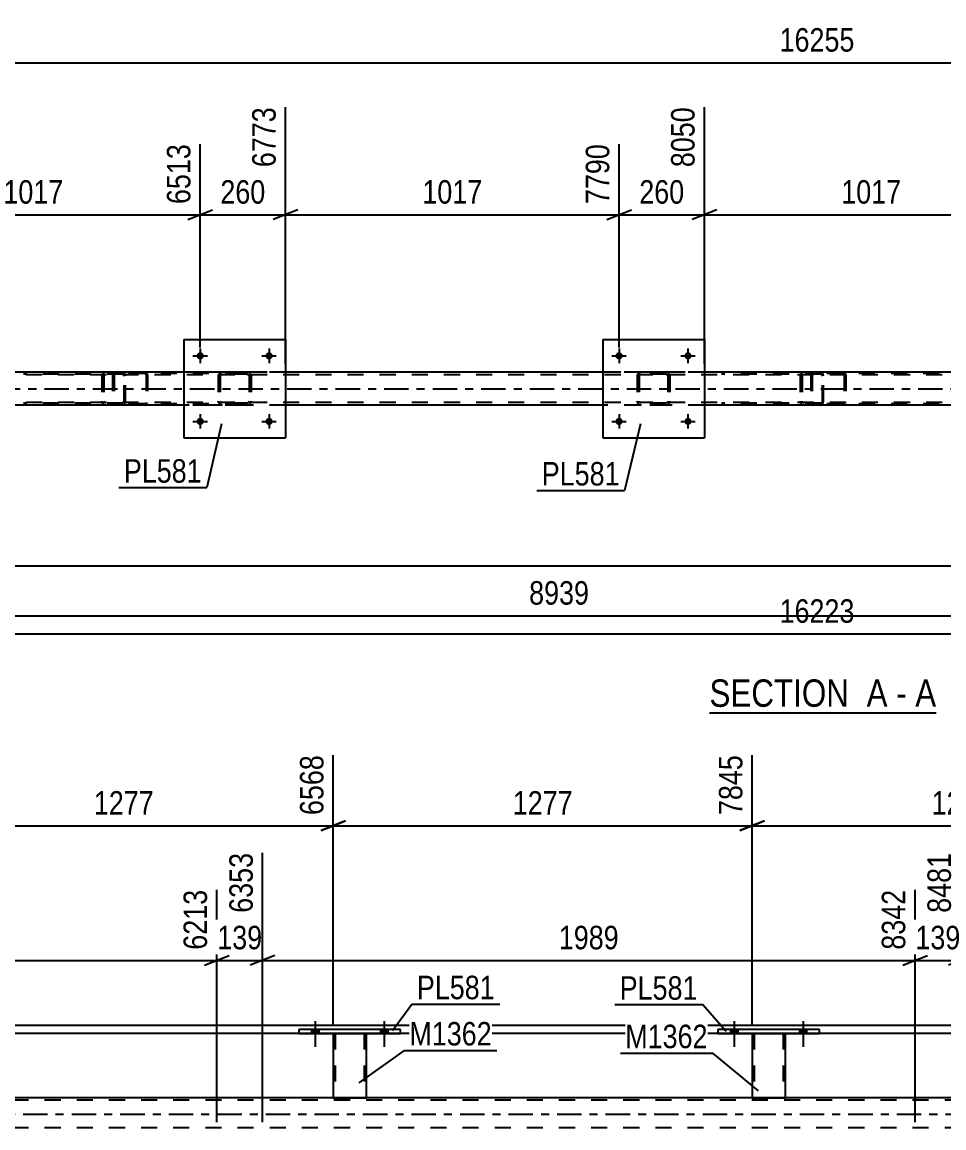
# Model space of a CAD drawing. Header units: millimetres. Extents: x 0 to 1797, y -6 to 560.
# Drawn here: x 1299.7 to 1412.1, y 425.1 to 560 of the extents above; entities that cross this region are included whole.
import ezdxf

# ---------------------------------------------------------------- set-up
doc = ezdxf.new("R2010")
doc.units = ezdxf.units.MM
doc.linetypes.add('DXK_LINE_DOT2', pattern=[3.9198, 1.9599, -1.9599])
doc.linetypes.add('DXK_LINE_DOT3', pattern=[5.9187, 2.979, -0.9799, 0.9799, -0.9799])
doc.styles.add('Arial Narrow', font='ARIALN.TTF', dxfattribs={"height": 0.2})

# ---------------------------------------------------------------- blocks, each defined once
blk = doc.blocks.new('Unknown-814276781-11 - 2618')
at = {"color": 6, "linetype": 'Continuous'}
blk.add_line((1383.54, 475.74), (1411.19, 475.74), dxfattribs=at)
at = {"color": 0, "linetype": 'Continuous'}
for points in [[(1401.65, 476.49), (1401.65, 479.99), (1383.54, 479.99), (1383.54, 476.49)], [(1405.25, 476.49), (1405.25, 479.99), (1402.7, 479.99), (1402.7, 476.49)], [(1407.58, 476.49), (1407.58, 479.99), (1406.3, 479.99), (1406.3, 476.49)], [(1411.19, 476.49), (1411.19, 479.99), (1408.63, 479.99), (1408.63, 476.49)]]:
    blk.add_wipeout(points, dxfattribs=at)
at = {"color": 7, "linetype": 'Continuous', "style": 'Arial Narrow'}
for s, p in [('SECTION ', (1383.54, 476.49)), ('A', (1402.7, 476.49)), ('A', (1408.63, 476.49)), ('-', (1406.3, 476.49))]:
    blk.add_text(s, height=3.34, dxfattribs=at).set_placement(p)
blk = doc.blocks.new('Bolt-814276781-2637 - 2618')
at = {"linetype": 'Continuous'}
for points in [[(1321.88, 519.29, -1), (1321, 519.29, -1)], [(1330.28, 519.29, -1), (1329.4, 519.29, -1)]]:
    blk.add_hatch(color=1, dxfattribs=at).paths.add_polyline_path(points)
at = {"color": 1, "linetype": 'Continuous'}
for p, q in [((1320.56, 519.29), (1322.32, 519.29)), ((1321.44, 520.17), (1321.44, 518.41)), ((1328.96, 519.29), (1330.72, 519.29)), ((1329.84, 520.17), (1329.84, 518.41))]:
    blk.add_line(p, q, dxfattribs=at)
blk = doc.blocks.new('Bolt-814276781-2620 - 2618')
at = {"linetype": 'Continuous'}
for points in [[(1321.88, 511.29, -1), (1321, 511.29, -1)], [(1330.28, 511.29, -1), (1329.4, 511.29, -1)]]:
    blk.add_hatch(color=1, dxfattribs=at).paths.add_polyline_path(points)
at = {"color": 1, "linetype": 'Continuous'}
for p, q in [((1320.56, 511.29), (1322.32, 511.29)), ((1321.44, 512.17), (1321.44, 510.41)), ((1328.96, 511.29), (1330.72, 511.29)), ((1329.84, 512.17), (1329.84, 510.41))]:
    blk.add_line(p, q, dxfattribs=at)
blk = doc.blocks.new('Part-814276781-2723 - 2618')
at = {"color": 7, "linetype": 'DXK_LINE_DOT2'}
for p, q in [((1395.92, 517.09), (1395.9, 516.96)), ((1395.9, 516.96), (1395.9, 513.6)), ((1396.07, 516.96), (1396.08, 517.03)), ((1396.07, 516.96), (1396.07, 513.6)), ((1396.08, 517.03), (1396.12, 517.08)), ((1396.24, 517.28), (1396.11, 517.26)), ((1396.12, 517.08), (1396.17, 517.11)), ((1396.17, 517.11), (1396.24, 517.12)), ((1411.56, 517.28), (1396.24, 517.28)), ((1411.56, 517.12), (1396.24, 517.12)), ((1399.94, 517.26), (1399.81, 517.28)), ((1399.81, 517.12), (1399.88, 517.11)), ((1399.88, 517.11), (1399.9, 517.1)), ((1399.9, 517.1), (1399.93, 517.08)), ((1399.93, 517.08), (1399.97, 517.03)), ((1399.97, 517.03), (1399.98, 516.96)), ((1399.98, 516.96), (1399.98, 513.6)), ((1400.15, 516.96), (1400.13, 517.09)), ((1400.15, 516.96), (1400.15, 513.6)), ((1395.9, 513.6), (1395.92, 513.48)), ((1396.08, 513.54), (1396.07, 513.6)), ((1396.12, 513.49), (1396.08, 513.54)), ((1396.11, 513.31), (1396.24, 513.28)), ((1396.17, 513.46), (1396.12, 513.49)), ((1396.24, 513.44), (1396.17, 513.46)), ((1411.56, 513.44), (1396.24, 513.44)), ((1411.56, 513.28), (1396.24, 513.28)), ((1399.81, 513.44), (1399.88, 513.46)), ((1399.81, 513.28), (1399.94, 513.31)), ((1399.88, 513.46), (1399.9, 513.47)), ((1399.9, 513.47), (1399.93, 513.49)), ((1399.97, 513.54), (1399.93, 513.49)), ((1399.98, 513.6), (1399.97, 513.54)), ((1400.13, 513.48), (1400.15, 513.6))]:
    blk.add_line(p, q, dxfattribs=at)
for centre, start, end in [((1396.22, 516.95), 110.7583, 155.68), ((1399.82, 516.95), 24.32, 69.2417), ((1396.22, 513.62), 204.32, 249.2417)]:
    blk.add_arc(centre, 0.331, start, end, dxfattribs=at)
blk = doc.blocks.new('Part-814276781-2744 - 2618')
at = {"color": 7, "linetype": 'DXK_LINE_DOT2'}
for p, q in [((1310.79, 517.09), (1310.76, 516.96)), ((1310.76, 516.96), (1310.76, 513.6)), ((1310.93, 516.96), (1310.94, 517.03)), ((1310.93, 516.96), (1310.93, 513.6)), ((1310.94, 517.03), (1310.98, 517.08)), ((1311.1, 517.28), (1310.97, 517.26)), ((1310.98, 517.08), (1311.04, 517.11)), ((1311.04, 517.11), (1311.1, 517.12)), ((1326.43, 517.28), (1311.1, 517.28)), ((1326.43, 517.12), (1311.1, 517.12)), ((1314.81, 517.26), (1314.68, 517.28)), ((1314.68, 517.12), (1314.74, 517.11)), ((1314.74, 517.11), (1314.77, 517.1)), ((1314.77, 517.1), (1314.8, 517.08)), ((1314.8, 517.08), (1314.83, 517.03)), ((1314.83, 517.03), (1314.85, 516.96)), ((1314.85, 516.96), (1314.85, 513.6)), ((1315.02, 516.96), (1314.99, 517.09)), ((1315.02, 516.96), (1315.02, 513.6)), ((1310.76, 513.6), (1310.79, 513.48)), ((1310.94, 513.54), (1310.93, 513.6)), ((1310.98, 513.49), (1310.94, 513.54)), ((1310.97, 513.31), (1311.1, 513.28)), ((1311.04, 513.46), (1310.98, 513.49)), ((1311.1, 513.44), (1311.04, 513.46)), ((1326.43, 513.44), (1311.1, 513.44)), ((1326.43, 513.28), (1311.1, 513.28)), ((1314.68, 513.44), (1314.74, 513.46)), ((1314.68, 513.28), (1314.81, 513.31)), ((1314.74, 513.46), (1314.77, 513.47)), ((1314.77, 513.47), (1314.8, 513.49)), ((1314.83, 513.54), (1314.8, 513.49)), ((1314.85, 513.6), (1314.83, 513.54)), ((1314.99, 513.48), (1315.02, 513.6))]:
    blk.add_line(p, q, dxfattribs=at)
for centre, start, end in [((1311.09, 516.95), 110.7583, 155.68), ((1314.69, 516.95), 24.32, 69.2417), ((1311.09, 513.62), 204.32, 249.2417)]:
    blk.add_arc(centre, 0.331, start, end, dxfattribs=at)
blk = doc.blocks.new('Part-814276781-2745 - 2618')
at = {"color": 7, "linetype": 'DXK_LINE_DOT2'}
for p, q in [((1312.04, 517.28), (1299.88, 517.28)), ((1312.04, 517.04), (1299.88, 517.04)), ((1309.46, 516.89), (1309.44, 516.8)), ((1309.44, 516.8), (1309.44, 513.76)), ((1309.48, 516.99), (1309.46, 516.89)), ((1309.69, 516.8), (1309.71, 516.9)), ((1309.69, 516.8), (1309.69, 513.76)), ((1309.71, 516.9), (1309.77, 516.97)), ((1309.95, 517.28), (1309.75, 517.25)), ((1309.77, 516.97), (1309.85, 517.03)), ((1309.85, 517.03), (1309.95, 517.04)), ((1310.76, 517.04), (1310.76, 517.28)), ((1312.14, 517.25), (1312.04, 517.28)), ((1312.04, 517.04), (1312.09, 517.03)), ((1312.09, 517.03), (1312.13, 516.97)), ((1312.13, 516.97), (1312.16, 516.9)), ((1312.23, 517.14), (1312.14, 517.25)), ((1312.16, 516.9), (1312.17, 516.8)), ((1312.17, 513.76), (1312.17, 516.8)), ((1312.29, 516.99), (1312.23, 517.14)), ((1312.31, 516.8), (1312.29, 516.99)), ((1312.31, 513.76), (1312.31, 516.8)), ((1312.04, 513.52), (1299.88, 513.52)), ((1312.04, 513.28), (1299.88, 513.28)), ((1309.44, 513.76), (1309.46, 513.7)), ((1309.46, 513.7), (1309.48, 513.58)), ((1309.71, 513.7), (1309.69, 513.76)), ((1309.71, 513.67), (1309.71, 513.7)), ((1309.77, 513.59), (1309.71, 513.67)), ((1309.75, 513.32), (1309.95, 513.28)), ((1309.85, 513.54), (1309.77, 513.59)), ((1309.95, 513.52), (1309.85, 513.54)), ((1310.76, 513.28), (1310.76, 513.52)), ((1312.09, 513.54), (1312.04, 513.52)), ((1312.04, 513.28), (1312.14, 513.32)), ((1312.13, 513.59), (1312.09, 513.54)), ((1312.16, 513.67), (1312.13, 513.59)), ((1312.14, 513.32), (1312.23, 513.43)), ((1312.17, 513.76), (1312.16, 513.67)), ((1312.23, 513.43), (1312.29, 513.58)), ((1312.29, 513.58), (1312.31, 513.76))]:
    blk.add_line(p, q, dxfattribs=at)
for centre, start, end in [((1309.93, 516.79), 111.1941, 156.1506), ((1309.93, 513.78), 203.8494, 248.8059)]:
    blk.add_arc(centre, 0.492, start, end, dxfattribs=at)
blk = doc.blocks.new('Part-814276781-2758 - 2618')
at = {"color": 7, "linetype": 'DXK_LINE_DOT2'}
for p, q in [((1709.82, 516.96), (1107.12, 516.96)), ((1709.82, 517.28), (1135.41, 517.28)), ((1331.84, 517.28), (1319.44, 517.28)), ((1382.92, 517.28), (1370.52, 517.28)), ((1709.82, 513.6), (1107.12, 513.6)), ((1331.84, 513.28), (1319.44, 513.28)), ((1382.92, 513.28), (1370.52, 513.28))]:
    blk.add_line(p, q, dxfattribs=at)
at = {"color": 2, "linetype": 'Continuous'}
for p, q in [((1319.44, 517.28), (1280.76, 517.28)), ((1370.52, 517.28), (1331.84, 517.28)), ((1421.6, 517.28), (1382.92, 517.28)), ((1319.44, 513.28), (1280.76, 513.28)), ((1370.52, 513.28), (1331.84, 513.28)), ((1421.6, 513.28), (1382.92, 513.28))]:
    blk.add_line(p, q, dxfattribs=at)
at = {"color": 7, "linetype": 'DXK_LINE_DOT3'}
blk.add_line((1107.12, 515.28), (1709.82, 515.28), dxfattribs=at)
blk = doc.blocks.new('Bolt-814276781-2908 - 2618')
at = {"linetype": 'Continuous'}
for points in [[(1372.96, 519.29, -1), (1372.08, 519.29, -1)], [(1381.36, 519.29, -1), (1380.48, 519.29, -1)]]:
    blk.add_hatch(color=1, dxfattribs=at).paths.add_polyline_path(points)
at = {"color": 1, "linetype": 'Continuous'}
for p, q in [((1371.64, 519.29), (1373.4, 519.29)), ((1372.52, 520.17), (1372.52, 518.41)), ((1380.04, 519.29), (1381.8, 519.29)), ((1380.92, 520.17), (1380.92, 518.41))]:
    blk.add_line(p, q, dxfattribs=at)
blk = doc.blocks.new('Part-814276781-2785 - 2618')
at = {"color": 7, "linetype": 'DXK_LINE_DOT2'}
for p, q in [((1323.64, 516.8), (1323.68, 516.99)), ((1323.68, 516.99), (1323.64, 516.8)), ((1323.64, 516.8), (1323.64, 513.76)), ((1323.88, 516.8), (1323.9, 516.9)), ((1323.88, 516.8), (1323.88, 513.76)), ((1323.9, 516.9), (1323.95, 516.97)), ((1323.94, 517.25), (1324.12, 517.28)), ((1324.12, 517.28), (1323.94, 517.25)), ((1323.95, 516.97), (1324.03, 517.03)), ((1324.03, 517.03), (1324.12, 517.04)), ((1327.16, 517.28), (1324.12, 517.28)), ((1327.16, 517.04), (1324.12, 517.04)), ((1327.16, 517.28), (1327.35, 517.25)), ((1327.35, 517.25), (1327.16, 517.28)), ((1327.16, 517.04), (1327.25, 517.03)), ((1327.25, 517.03), (1327.33, 516.97)), ((1327.33, 516.97), (1327.38, 516.9)), ((1327.38, 516.9), (1327.4, 516.8)), ((1327.4, 516.8), (1327.4, 513.76)), ((1327.6, 516.99), (1327.64, 516.8)), ((1327.64, 516.8), (1327.6, 516.99)), ((1327.64, 516.8), (1327.64, 513.76)), ((1323.68, 513.58), (1323.64, 513.76)), ((1323.64, 513.76), (1323.68, 513.58)), ((1323.9, 513.67), (1323.88, 513.76)), ((1323.95, 513.59), (1323.9, 513.67)), ((1324.12, 513.28), (1323.94, 513.32)), ((1323.94, 513.32), (1324.12, 513.28)), ((1324.03, 513.54), (1323.95, 513.59)), ((1324.12, 513.52), (1324.03, 513.54)), ((1327.16, 513.52), (1324.12, 513.52)), ((1327.16, 513.28), (1324.12, 513.28)), ((1327.25, 513.54), (1327.16, 513.52)), ((1327.35, 513.32), (1327.16, 513.28)), ((1327.16, 513.28), (1327.35, 513.32)), ((1327.33, 513.59), (1327.25, 513.54)), ((1327.38, 513.67), (1327.33, 513.59)), ((1327.4, 513.76), (1327.38, 513.67)), ((1327.64, 513.76), (1327.6, 513.58)), ((1327.6, 513.58), (1327.64, 513.76))]:
    blk.add_line(p, q, dxfattribs=at)
at = {"color": 7, "linetype": 'DXK_LINE_DOT3'}
blk.add_line((1325.64, 515.28), (1325.64, 515.28), dxfattribs=at)
at = {"color": 7, "linetype": 'DXK_LINE_DOT2'}
for centre, start, end in [((1324.12, 516.8), 112.5, 157.5), ((1324.12, 516.8), 112.5, 157.5), ((1327.16, 516.8), 22.5, 67.5), ((1327.16, 516.8), 22.5, 67.5), ((1324.12, 513.76), 202.5, 247.5), ((1324.12, 513.76), 202.5, 247.5), ((1327.16, 513.76), 292.5, 337.5), ((1327.16, 513.76), 292.5, 337.5)]:
    blk.add_arc(centre, 0.48, start, end, dxfattribs=at)
blk = doc.blocks.new('Part-814276781-2914 - 2618')
at = {"color": 2, "linetype": 'Continuous'}
for p, q in [((1319.44, 521.28), (1319.44, 509.28)), ((1319.44, 521.28), (1331.84, 521.28)), ((1331.84, 521.28), (1331.84, 509.28)), ((1319.44, 509.28), (1331.84, 509.28))]:
    blk.add_line(p, q, dxfattribs=at)
blk = doc.blocks.new('Part-814276781-2854 - 2618')
at = {"color": 7, "linetype": 'DXK_LINE_DOT2'}
for p, q in [((1374.72, 516.8), (1374.76, 516.99)), ((1374.76, 516.99), (1374.72, 516.8)), ((1374.72, 516.8), (1374.72, 513.76)), ((1374.96, 516.8), (1374.98, 516.9)), ((1374.96, 516.8), (1374.96, 513.76)), ((1374.98, 516.9), (1375.03, 516.97)), ((1375.02, 517.25), (1375.2, 517.28)), ((1375.2, 517.28), (1375.02, 517.25)), ((1375.03, 516.97), (1375.11, 517.03)), ((1375.11, 517.03), (1375.2, 517.04)), ((1378.24, 517.28), (1375.2, 517.28)), ((1378.24, 517.04), (1375.2, 517.04)), ((1378.24, 517.28), (1378.43, 517.25)), ((1378.43, 517.25), (1378.24, 517.28)), ((1378.24, 517.04), (1378.33, 517.03)), ((1378.33, 517.03), (1378.41, 516.97)), ((1378.41, 516.97), (1378.46, 516.9)), ((1378.46, 516.9), (1378.48, 516.8)), ((1378.48, 516.8), (1378.48, 513.76)), ((1378.69, 516.99), (1378.72, 516.8)), ((1378.72, 516.8), (1378.69, 516.99)), ((1378.72, 516.8), (1378.72, 513.76)), ((1374.76, 513.58), (1374.72, 513.76)), ((1374.72, 513.76), (1374.76, 513.58)), ((1374.98, 513.67), (1374.96, 513.76)), ((1375.03, 513.59), (1374.98, 513.67)), ((1375.2, 513.28), (1375.02, 513.32)), ((1375.02, 513.32), (1375.2, 513.28)), ((1375.11, 513.54), (1375.03, 513.59)), ((1375.2, 513.52), (1375.11, 513.54)), ((1378.24, 513.52), (1375.2, 513.52)), ((1378.24, 513.28), (1375.2, 513.28)), ((1378.33, 513.54), (1378.24, 513.52)), ((1378.43, 513.32), (1378.24, 513.28)), ((1378.24, 513.28), (1378.43, 513.32)), ((1378.41, 513.59), (1378.33, 513.54)), ((1378.46, 513.67), (1378.41, 513.59)), ((1378.48, 513.76), (1378.46, 513.67)), ((1378.72, 513.76), (1378.69, 513.58)), ((1378.69, 513.58), (1378.72, 513.76))]:
    blk.add_line(p, q, dxfattribs=at)
at = {"color": 7, "linetype": 'DXK_LINE_DOT3'}
blk.add_line((1376.72, 515.28), (1376.72, 515.28), dxfattribs=at)
at = {"color": 7, "linetype": 'DXK_LINE_DOT2'}
for centre, start, end in [((1375.2, 516.8), 112.5, 157.5), ((1375.2, 516.8), 112.5, 157.5), ((1378.24, 516.8), 22.5, 67.5), ((1378.24, 516.8), 22.5, 67.5), ((1375.2, 513.76), 202.5, 247.5), ((1375.2, 513.76), 202.5, 247.5), ((1378.24, 513.76), 292.5, 337.5), ((1378.24, 513.76), 292.5, 337.5)]:
    blk.add_arc(centre, 0.48, start, end, dxfattribs=at)
blk = doc.blocks.new('Part-814276781-2869 - 2618')
at = {"color": 7, "linetype": 'DXK_LINE_DOT2'}
for p, q in [((1397.17, 517.28), (1385.01, 517.28)), ((1397.17, 517.04), (1385.01, 517.04)), ((1394.59, 516.89), (1394.58, 516.8)), ((1394.58, 516.8), (1394.58, 513.76)), ((1394.62, 516.99), (1394.59, 516.89)), ((1394.83, 516.8), (1394.85, 516.9)), ((1394.83, 516.8), (1394.83, 513.76)), ((1394.85, 516.9), (1394.9, 516.97)), ((1395.08, 517.28), (1394.89, 517.25)), ((1394.9, 516.97), (1394.98, 517.03)), ((1394.98, 517.03), (1395.08, 517.04)), ((1395.9, 517.04), (1395.9, 517.28)), ((1397.27, 517.25), (1397.17, 517.28)), ((1397.17, 517.04), (1397.22, 517.03)), ((1397.22, 517.03), (1397.27, 516.97)), ((1397.36, 517.14), (1397.27, 517.25)), ((1397.27, 516.97), (1397.3, 516.9)), ((1397.3, 516.9), (1397.31, 516.8)), ((1397.31, 513.76), (1397.31, 516.8)), ((1397.42, 516.99), (1397.36, 517.14)), ((1397.44, 516.8), (1397.42, 516.99)), ((1397.44, 513.76), (1397.44, 516.8)), ((1397.17, 513.52), (1385.01, 513.52)), ((1397.17, 513.28), (1385.01, 513.28)), ((1394.58, 513.76), (1394.59, 513.7)), ((1394.59, 513.7), (1394.62, 513.58)), ((1394.84, 513.7), (1394.83, 513.76)), ((1394.85, 513.67), (1394.84, 513.7)), ((1394.9, 513.59), (1394.85, 513.67)), ((1394.89, 513.32), (1395.08, 513.28)), ((1394.98, 513.54), (1394.9, 513.59)), ((1395.08, 513.52), (1394.98, 513.54)), ((1395.9, 513.28), (1395.9, 513.52)), ((1397.22, 513.54), (1397.17, 513.52)), ((1397.17, 513.28), (1397.27, 513.32)), ((1397.27, 513.59), (1397.22, 513.54)), ((1397.3, 513.67), (1397.27, 513.59)), ((1397.27, 513.32), (1397.36, 513.43)), ((1397.31, 513.76), (1397.3, 513.67)), ((1397.36, 513.43), (1397.42, 513.58)), ((1397.42, 513.58), (1397.44, 513.76))]:
    blk.add_line(p, q, dxfattribs=at)
for centre, start, end in [((1395.07, 516.79), 111.1941, 156.1506), ((1395.07, 513.78), 203.8494, 248.8059)]:
    blk.add_arc(centre, 0.492, start, end, dxfattribs=at)
blk = doc.blocks.new('Part-814276781-2887 - 2618')
at = {"color": 2, "linetype": 'Continuous'}
for p, q in [((1370.52, 521.28), (1370.52, 509.28)), ((1370.52, 521.28), (1382.92, 521.28)), ((1382.92, 521.28), (1382.92, 509.28)), ((1370.52, 509.28), (1382.92, 509.28))]:
    blk.add_line(p, q, dxfattribs=at)
blk = doc.blocks.new('Bolt-814276781-2907 - 2618')
at = {"linetype": 'Continuous'}
for points in [[(1372.96, 511.29, -1), (1372.08, 511.29, -1)], [(1381.36, 511.29, -1), (1380.48, 511.29, -1)]]:
    blk.add_hatch(color=1, dxfattribs=at).paths.add_polyline_path(points)
at = {"color": 1, "linetype": 'Continuous'}
for p, q in [((1371.64, 511.29), (1373.4, 511.29)), ((1372.52, 512.17), (1372.52, 510.41)), ((1380.04, 511.29), (1381.8, 511.29)), ((1380.92, 512.17), (1380.92, 510.41))]:
    blk.add_line(p, q, dxfattribs=at)
blk = doc.blocks.new('Bolt-814276781-4169 - 3708')
at = {"linetype": 'Continuous'}
for points in [[(1386.11, 436.66), (1386.99, 436.66), (1386.99, 437.14), (1386.11, 437.14)], [(1394.51, 436.66), (1395.39, 436.66), (1395.39, 437.14), (1394.51, 437.14)]]:
    blk.add_hatch(color=1, dxfattribs=at).paths.add_polyline_path(points)
at = {"color": 1, "linetype": 'Continuous'}
for p, q in [((1386.11, 437.14), (1386.11, 436.66)), ((1386.55, 438.14), (1386.55, 435.02)), ((1386.99, 437.14), (1386.99, 436.66)), ((1394.51, 437.14), (1394.51, 436.66)), ((1394.95, 438.14), (1394.95, 435.02)), ((1395.39, 437.14), (1395.39, 436.66))]:
    blk.add_line(p, q, dxfattribs=at)
blk = doc.blocks.new('Bolt-814276781-4168 - 3708')
at = {"linetype": 'Continuous'}
for points in [[(1386.11, 436.66), (1386.99, 436.66), (1386.99, 437.14), (1386.11, 437.14)], [(1394.51, 436.66), (1395.39, 436.66), (1395.39, 437.14), (1394.51, 437.14)]]:
    blk.add_hatch(color=1, dxfattribs=at).paths.add_polyline_path(points)
at = {"color": 1, "linetype": 'Continuous'}
for p, q in [((1386.11, 437.14), (1386.11, 436.66)), ((1386.55, 438.14), (1386.55, 435.02)), ((1386.99, 437.14), (1386.99, 436.66)), ((1394.51, 437.14), (1394.51, 436.66)), ((1394.95, 438.14), (1394.95, 435.02)), ((1395.39, 437.14), (1395.39, 436.66))]:
    blk.add_line(p, q, dxfattribs=at)
blk = doc.blocks.new('Part-814276781-3911 - 3708')
at = {"color": 2, "linetype": 'Continuous'}
for p, q in [((1337.67, 428.82), (1290.59, 428.82)), ((1388.75, 428.82), (1341.67, 428.82)), ((1439.83, 428.82), (1392.75, 428.82))]:
    blk.add_line(p, q, dxfattribs=at)
at = {"color": 7, "linetype": 'DXK_LINE_DOT2'}
for p, q in [((1341.67, 428.82), (1337.67, 428.82)), ((1392.75, 428.82), (1388.75, 428.82)), ((1723.85, 428.5), (1074.94, 428.5)), ((1723.85, 425.14), (1074.94, 425.14))]:
    blk.add_line(p, q, dxfattribs=at)
at = {"color": 7, "linetype": 'DXK_LINE_DOT3'}
blk.add_line((1074.94, 426.82), (1723.85, 426.82), dxfattribs=at)
blk = doc.blocks.new('Part-814276781-4037 - 3708')
at = {"color": 2, "linetype": 'Continuous'}
for p, q in [((1388.75, 436.66), (1388.75, 428.82)), ((1392.75, 436.66), (1392.75, 428.82)), ((1388.75, 428.82), (1392.75, 428.82))]:
    blk.add_line(p, q, dxfattribs=at)
at = {"color": 7, "linetype": 'DXK_LINE_DOT2'}
for p, q in [((1388.75, 436.66), (1392.75, 436.66)), ((1388.75, 436.66), (1388.75, 436.66)), ((1388.75, 436.66), (1388.75, 436.66)), ((1388.99, 436.66), (1388.99, 428.82)), ((1392.51, 436.66), (1392.51, 428.82)), ((1392.75, 436.66), (1392.75, 436.66)), ((1392.75, 436.66), (1392.75, 436.66)), ((1392.45, 428.82), (1392.49, 428.82)), ((1392.45, 428.82), (1392.49, 428.82)), ((1392.49, 428.82), (1392.51, 428.82)), ((1392.49, 428.82), (1392.51, 428.82))]:
    blk.add_line(p, q, dxfattribs=at)
blk = doc.blocks.new('Part-814276781-4052 - 3708')
at = {"color": 2, "linetype": 'Continuous'}
for p, q in [((1333.47, 437.14), (1333.47, 436.66)), ((1345.87, 437.14), (1333.47, 437.14)), ((1345.87, 436.66), (1345.87, 437.14)), ((1333.47, 436.66), (1345.87, 436.66))]:
    blk.add_line(p, q, dxfattribs=at)
blk = doc.blocks.new('Part-814276781-4057 - 3708')
at = {"color": 2, "linetype": 'Continuous'}
for p, q in [((1337.67, 436.66), (1337.67, 428.82)), ((1341.67, 436.66), (1341.67, 428.82)), ((1337.67, 428.82), (1341.67, 428.82))]:
    blk.add_line(p, q, dxfattribs=at)
at = {"color": 7, "linetype": 'DXK_LINE_DOT2'}
for p, q in [((1337.67, 436.66), (1341.67, 436.66)), ((1337.67, 436.66), (1337.67, 436.66)), ((1337.67, 436.66), (1337.67, 436.66)), ((1337.91, 436.66), (1337.91, 428.82)), ((1341.43, 436.66), (1341.43, 428.82)), ((1341.67, 436.66), (1341.67, 436.66)), ((1341.67, 436.66), (1341.67, 436.66)), ((1341.37, 428.82), (1341.41, 428.82)), ((1341.37, 428.82), (1341.41, 428.82)), ((1341.41, 428.82), (1341.43, 428.82)), ((1341.41, 428.82), (1341.43, 428.82))]:
    blk.add_line(p, q, dxfattribs=at)
blk = doc.blocks.new('Part-814276781-4097 - 3708')
at = {"color": 2, "linetype": 'Continuous'}
for p, q in [((1384.55, 437.14), (1384.55, 436.66)), ((1396.95, 437.14), (1384.55, 437.14)), ((1396.95, 436.66), (1396.95, 437.14)), ((1384.55, 436.66), (1396.95, 436.66))]:
    blk.add_line(p, q, dxfattribs=at)
blk = doc.blocks.new('Bolt-814276781-4172 - 3708')
at = {"linetype": 'Continuous'}
for points in [[(1335.03, 436.66), (1335.91, 436.66), (1335.91, 437.14), (1335.03, 437.14)], [(1343.43, 436.66), (1344.31, 436.66), (1344.31, 437.14), (1343.43, 437.14)]]:
    blk.add_hatch(color=1, dxfattribs=at).paths.add_polyline_path(points)
at = {"color": 1, "linetype": 'Continuous'}
for p, q in [((1335.03, 437.14), (1335.03, 436.66)), ((1335.47, 438.14), (1335.47, 435.02)), ((1335.91, 437.14), (1335.91, 436.66)), ((1343.43, 437.14), (1343.43, 436.66)), ((1343.87, 438.14), (1343.87, 435.02)), ((1344.31, 437.14), (1344.31, 436.66))]:
    blk.add_line(p, q, dxfattribs=at)
blk = doc.blocks.new('Bolt-814276781-4173 - 3708')
at = {"linetype": 'Continuous'}
for points in [[(1335.03, 436.66), (1335.91, 436.66), (1335.91, 437.14), (1335.03, 437.14)], [(1343.43, 436.66), (1344.31, 436.66), (1344.31, 437.14), (1343.43, 437.14)]]:
    blk.add_hatch(color=1, dxfattribs=at).paths.add_polyline_path(points)
at = {"color": 1, "linetype": 'Continuous'}
for p, q in [((1335.03, 437.14), (1335.03, 436.66)), ((1335.47, 438.14), (1335.47, 435.02)), ((1335.91, 437.14), (1335.91, 436.66)), ((1343.43, 437.14), (1343.43, 436.66)), ((1343.87, 438.14), (1343.87, 435.02)), ((1344.31, 437.14), (1344.31, 436.66))]:
    blk.add_line(p, q, dxfattribs=at)
blk = doc.blocks.new('StraightDimension-814276781-2928 - 2618')
at = {"color": 7, "linetype": 'Continuous'}
blk.add_line((1082.85, 555.04), (1710.46, 555.04), dxfattribs=at)
at = {"color": 0}
blk.add_wipeout([(1401.83, 555.79), (1401.83, 559.99), (1391.49, 559.99), (1391.49, 555.79)], dxfattribs=at)
at = {"color": 3, "style": 'Arial Narrow'}
blk.add_text('16255', height=2.863, dxfattribs=at).set_placement((1392.09, 556.39))
blk = doc.blocks.new('StraightDimension-814276781-3135 - 2618')
at = {"color": 7, "linetype": 'Continuous'}
blk.add_line((1144.5, 493.68), (1709.82, 493.68), dxfattribs=at)
blk = doc.blocks.new('StraightDimension-814276781-3408 - 2618')
at = {"color": 7, "linetype": 'Continuous'}
for p, q in [((1382.92, 518.28), (1382.92, 549.61)), ((1423.6, 520.29), (1423.6, 545.11)), ((1384.42, 537.1), (1381.42, 535.9)), ((1422.1, 535.9), (1425.1, 537.1)), ((1382.92, 536.5), (1423.6, 536.5))]:
    blk.add_line(p, q, dxfattribs=at)
at = {"color": 0}
blk.add_wipeout([(1407.52, 537.25), (1407.52, 541.45), (1399.01, 541.45), (1399.01, 537.25)], dxfattribs=at)
at = {"color": 3, "style": 'Arial Narrow'}
blk.add_text('1017', height=2.863, dxfattribs=at).set_placement((1399.61, 537.85))
at = {"color": 0, "linetype": 'Continuous'}
blk.add_wipeout([(1423, 545.71), (1418.8, 545.71), (1418.8, 537.2), (1423, 537.2)], dxfattribs=at)
at = {"color": 3, "linetype": 'Continuous', "style": 'Arial Narrow'}
blk.add_text('9067', height=2.863, rotation=90.0002, dxfattribs=at).set_placement((1422.4, 537.8))
blk = doc.blocks.new('StraightDimension-814276781-3426 - 2618')
at = {"color": 7, "linetype": 'Continuous'}
for p, q in [((1382.92, 518.28), (1382.92, 549.61)), ((1372.52, 520.29), (1372.52, 545.11)), ((1371.02, 535.9), (1374.02, 537.1)), ((1384.42, 537.1), (1381.42, 535.9)), ((1372.52, 536.5), (1382.92, 536.5))]:
    blk.add_line(p, q, dxfattribs=at)
at = {"color": 0}
blk.add_wipeout([(1381.06, 537.25), (1381.06, 541.45), (1374.38, 541.45), (1374.38, 537.25)], dxfattribs=at)
at = {"color": 3, "style": 'Arial Narrow'}
blk.add_text('260', height=2.863, dxfattribs=at).set_placement((1374.98, 537.85))
at = {"color": 0, "linetype": 'Continuous'}
blk.add_wipeout([(1382.32, 550.21), (1378.12, 550.21), (1378.12, 541.7), (1382.32, 541.7)], dxfattribs=at)
at = {"color": 3, "linetype": 'Continuous', "style": 'Arial Narrow'}
blk.add_text('8050', height=2.863, rotation=90.0002, dxfattribs=at).set_placement((1381.72, 542.3))
blk = doc.blocks.new('StraightDimension-814276781-3444 - 2618')
at = {"color": 7, "linetype": 'Continuous'}
for p, q in [((1331.84, 518.28), (1331.84, 549.61)), ((1372.52, 520.29), (1372.52, 545.11)), ((1333.34, 537.1), (1330.34, 535.9)), ((1371.02, 535.9), (1374.02, 537.1)), ((1331.84, 536.5), (1372.52, 536.5))]:
    blk.add_line(p, q, dxfattribs=at)
at = {"color": 0}
blk.add_wipeout([(1356.44, 537.25), (1356.44, 541.45), (1347.93, 541.45), (1347.93, 537.25)], dxfattribs=at)
at = {"color": 3, "style": 'Arial Narrow'}
blk.add_text('1017', height=2.863, dxfattribs=at).set_placement((1348.53, 537.85))
at = {"color": 0, "linetype": 'Continuous'}
blk.add_wipeout([(1371.92, 545.71), (1367.72, 545.71), (1367.72, 537.2), (1371.92, 537.2)], dxfattribs=at)
at = {"color": 3, "linetype": 'Continuous', "style": 'Arial Narrow'}
blk.add_text('7790', height=2.863, rotation=90.0002, dxfattribs=at).set_placement((1371.32, 537.8))
blk = doc.blocks.new('StraightDimension-814276781-3462 - 2618')
at = {"color": 7, "linetype": 'Continuous'}
for p, q in [((1331.84, 518.28), (1331.84, 549.61)), ((1321.44, 520.29), (1321.44, 545.11)), ((1319.94, 535.9), (1322.94, 537.1)), ((1333.34, 537.1), (1330.34, 535.9)), ((1321.44, 536.5), (1331.84, 536.5))]:
    blk.add_line(p, q, dxfattribs=at)
at = {"color": 0}
blk.add_wipeout([(1329.98, 537.25), (1329.98, 541.45), (1323.3, 541.45), (1323.3, 537.25)], dxfattribs=at)
at = {"color": 3, "style": 'Arial Narrow'}
blk.add_text('260', height=2.863, dxfattribs=at).set_placement((1323.9, 537.85))
at = {"color": 0, "linetype": 'Continuous'}
blk.add_wipeout([(1331.24, 550.21), (1327.04, 550.21), (1327.04, 541.7), (1331.24, 541.7)], dxfattribs=at)
at = {"color": 3, "linetype": 'Continuous', "style": 'Arial Narrow'}
blk.add_text('6773', height=2.863, rotation=90.0002, dxfattribs=at).set_placement((1330.64, 542.3))
blk = doc.blocks.new('StraightDimension-814276781-3480 - 2618')
at = {"color": 7, "linetype": 'Continuous'}
for p, q in [((1280.76, 518.28), (1280.76, 549.61)), ((1321.44, 520.29), (1321.44, 545.11)), ((1282.26, 537.1), (1279.26, 535.9)), ((1319.94, 535.9), (1322.94, 537.1)), ((1280.76, 536.5), (1321.44, 536.5))]:
    blk.add_line(p, q, dxfattribs=at)
at = {"color": 0}
blk.add_wipeout([(1305.36, 537.25), (1305.36, 541.45), (1296.84, 541.45), (1296.84, 537.25)], dxfattribs=at)
at = {"color": 3, "style": 'Arial Narrow'}
blk.add_text('1017', height=2.863, dxfattribs=at).set_placement((1297.44, 537.85))
at = {"color": 0, "linetype": 'Continuous'}
blk.add_wipeout([(1320.84, 545.71), (1316.64, 545.71), (1316.64, 537.2), (1320.84, 537.2)], dxfattribs=at)
at = {"color": 3, "linetype": 'Continuous', "style": 'Arial Narrow'}
blk.add_text('6513', height=2.863, rotation=90.0002, dxfattribs=at).set_placement((1320.24, 537.8))
blk = doc.blocks.new('StraightDimension-814276781-3658 - 2618')
at = {"color": 7, "linetype": 'Continuous'}
blk.add_line((1083.49, 485.39), (1709.82, 485.39), dxfattribs=at)
at = {"color": 0}
blk.add_wipeout([(1401.83, 486.14), (1401.83, 490.34), (1391.49, 490.34), (1391.49, 486.14)], dxfattribs=at)
at = {"color": 3, "style": 'Arial Narrow'}
blk.add_text('16223', height=2.863, dxfattribs=at).set_placement((1392.09, 486.74))
blk = doc.blocks.new('StraightDimension-814276781-5177 - 3708')
at = {"color": 7, "linetype": 'Continuous'}
for p, q in [((1540.99, 436.66), (1046.09, 436.66)), ((1540.99, 428.82), (1046.09, 428.82))]:
    blk.add_line(p, q, dxfattribs=at)
blk = doc.blocks.new('StraightDimension-814276781-4259 - 3708')
at = {"color": 7, "linetype": 'Continuous'}
for p, q in [((1286.59, 437.66), (1286.59, 470.6)), ((1337.67, 437.66), (1337.67, 470.6)), ((1288.09, 462.59), (1285.09, 461.39)), ((1336.17, 461.39), (1339.17, 462.59)), ((1286.59, 461.99), (1337.67, 461.99))]:
    blk.add_line(p, q, dxfattribs=at)
at = {"color": 0}
blk.add_wipeout([(1316.39, 462.74), (1316.39, 466.94), (1307.87, 466.94), (1307.87, 462.74)], dxfattribs=at)
at = {"color": 3, "style": 'Arial Narrow'}
blk.add_text('1277', height=2.863, dxfattribs=at).set_placement((1308.47, 463.34))
at = {"color": 0, "linetype": 'Continuous'}
blk.add_wipeout([(1337.07, 471.2), (1332.87, 471.2), (1332.87, 462.69), (1337.07, 462.69)], dxfattribs=at)
at = {"color": 3, "linetype": 'Continuous', "style": 'Arial Narrow'}
blk.add_text('6568', height=2.863, rotation=90.0002, dxfattribs=at).set_placement((1336.47, 463.29))
blk = doc.blocks.new('StraightDimension-814276781-4269 - 3708')
at = {"color": 7, "linetype": 'Continuous'}
for p, q in [((1337.67, 437.66), (1337.67, 470.6)), ((1388.75, 437.66), (1388.75, 470.6)), ((1339.17, 462.59), (1336.17, 461.39)), ((1387.25, 461.39), (1390.25, 462.59)), ((1337.67, 461.99), (1388.75, 461.99))]:
    blk.add_line(p, q, dxfattribs=at)
at = {"color": 0}
blk.add_wipeout([(1367.47, 462.74), (1367.47, 466.94), (1358.95, 466.94), (1358.95, 462.74)], dxfattribs=at)
at = {"color": 3, "style": 'Arial Narrow'}
blk.add_text('1277', height=2.863, dxfattribs=at).set_placement((1359.55, 463.34))
at = {"color": 0, "linetype": 'Continuous'}
blk.add_wipeout([(1388.15, 471.2), (1383.95, 471.2), (1383.95, 462.69), (1388.15, 462.69)], dxfattribs=at)
at = {"color": 3, "linetype": 'Continuous', "style": 'Arial Narrow'}
blk.add_text('7845', height=2.863, rotation=90.0002, dxfattribs=at).set_placement((1387.55, 463.29))
blk = doc.blocks.new('StraightDimension-814276781-4279 - 3708')
at = {"color": 7, "linetype": 'Continuous'}
for p, q in [((1388.75, 437.66), (1388.75, 470.6)), ((1439.83, 437.66), (1439.83, 470.6)), ((1390.25, 462.59), (1387.25, 461.39)), ((1438.33, 461.39), (1441.33, 462.59)), ((1388.75, 461.99), (1439.83, 461.99))]:
    blk.add_line(p, q, dxfattribs=at)
at = {"color": 0}
blk.add_wipeout([(1418.55, 462.74), (1418.55, 466.94), (1410.03, 466.94), (1410.03, 462.74)], dxfattribs=at)
at = {"color": 3, "style": 'Arial Narrow'}
blk.add_text('1277', height=2.863, dxfattribs=at).set_placement((1410.63, 463.34))
at = {"color": 0, "linetype": 'Continuous'}
blk.add_wipeout([(1439.23, 471.2), (1435.03, 471.2), (1435.03, 462.69), (1439.23, 462.69)], dxfattribs=at)
at = {"color": 3, "linetype": 'Continuous', "style": 'Arial Narrow'}
blk.add_text('9122', height=2.863, rotation=90.0002, dxfattribs=at).set_placement((1438.63, 463.29))
blk = doc.blocks.new('StraightDimension-814276781-4464 - 3708')
at = {"color": 7, "linetype": 'Continuous'}
for p, q in [((1243.91, 425.82), (1243.91, 458.68)), ((1323.47, 425.82), (1323.47, 454.18)), ((1245.41, 446.17), (1242.41, 444.97)), ((1243.91, 445.57), (1323.47, 445.57)), ((1321.97, 444.97), (1324.97, 446.17))]:
    blk.add_line(p, q, dxfattribs=at)
at = {"color": 0}
blk.add_wipeout([(1287.95, 446.32), (1287.95, 450.52), (1279.44, 450.52), (1279.44, 446.32)], dxfattribs=at)
at = {"color": 3, "style": 'Arial Narrow'}
blk.add_text('1989', height=2.863, dxfattribs=at).set_placement((1280.04, 446.92))
at = {"color": 0, "linetype": 'Continuous'}
blk.add_wipeout([(1322.87, 454.78), (1318.67, 454.78), (1318.67, 446.27), (1322.87, 446.27)], dxfattribs=at)
at = {"color": 3, "linetype": 'Continuous', "style": 'Arial Narrow'}
blk.add_text('6213', height=2.863, rotation=90.0002, dxfattribs=at).set_placement((1322.27, 446.87))
blk = doc.blocks.new('StraightDimension-814276781-4483 - 3708')
at = {"color": 7, "linetype": 'Continuous'}
for p, q in [((1329.05, 425.82), (1329.05, 458.68)), ((1323.47, 425.82), (1323.47, 454.18)), ((1321.97, 444.97), (1324.97, 446.17)), ((1323.47, 445.57), (1329.05, 445.57)), ((1330.55, 446.17), (1327.55, 444.97))]:
    blk.add_line(p, q, dxfattribs=at)
at = {"color": 0}
blk.add_wipeout([(1329.6, 446.32), (1329.6, 450.52), (1322.92, 450.52), (1322.92, 446.32)], dxfattribs=at)
at = {"color": 3, "style": 'Arial Narrow'}
blk.add_text('139', height=2.863, dxfattribs=at).set_placement((1323.52, 446.92))
at = {"color": 0, "linetype": 'Continuous'}
blk.add_wipeout([(1328.45, 459.28), (1324.25, 459.28), (1324.25, 450.77), (1328.45, 450.77)], dxfattribs=at)
at = {"color": 3, "linetype": 'Continuous', "style": 'Arial Narrow'}
blk.add_text('6353', height=2.863, rotation=90.0002, dxfattribs=at).set_placement((1327.85, 451.37))
blk = doc.blocks.new('StraightDimension-814276781-4502 - 3708')
at = {"color": 7, "linetype": 'Continuous'}
for p, q in [((1329.05, 425.82), (1329.05, 458.68)), ((1408.61, 425.82), (1408.61, 454.18)), ((1330.55, 446.17), (1327.55, 444.97)), ((1329.05, 445.57), (1408.61, 445.57)), ((1407.11, 444.97), (1410.11, 446.17))]:
    blk.add_line(p, q, dxfattribs=at)
at = {"color": 0}
blk.add_wipeout([(1373.08, 446.32), (1373.08, 450.52), (1364.57, 450.52), (1364.57, 446.32)], dxfattribs=at)
at = {"color": 3, "style": 'Arial Narrow'}
blk.add_text('1989', height=2.863, dxfattribs=at).set_placement((1365.17, 446.92))
at = {"color": 0, "linetype": 'Continuous'}
blk.add_wipeout([(1408.01, 454.78), (1403.81, 454.78), (1403.81, 446.27), (1408.01, 446.27)], dxfattribs=at)
at = {"color": 3, "linetype": 'Continuous', "style": 'Arial Narrow'}
blk.add_text('8342', height=2.863, rotation=90.0002, dxfattribs=at).set_placement((1407.41, 446.87))
blk = doc.blocks.new('StraightDimension-814276781-4524 - 3708')
at = {"color": 7, "linetype": 'Continuous'}
for p, q in [((1414.18, 425.82), (1414.18, 458.68)), ((1408.61, 425.82), (1408.61, 454.18)), ((1407.11, 444.97), (1410.11, 446.17)), ((1408.61, 445.57), (1414.18, 445.57)), ((1415.68, 446.17), (1412.68, 444.97))]:
    blk.add_line(p, q, dxfattribs=at)
at = {"color": 0}
blk.add_wipeout([(1414.73, 446.32), (1414.73, 450.52), (1408.05, 450.52), (1408.05, 446.32)], dxfattribs=at)
at = {"color": 3, "style": 'Arial Narrow'}
blk.add_text('139', height=2.863, dxfattribs=at).set_placement((1408.65, 446.92))
at = {"color": 0, "linetype": 'Continuous'}
blk.add_wipeout([(1413.58, 459.28), (1409.38, 459.28), (1409.38, 450.77), (1413.58, 450.77)], dxfattribs=at)
at = {"color": 3, "linetype": 'Continuous', "style": 'Arial Narrow'}
blk.add_text('8481', height=2.863, rotation=90.0002, dxfattribs=at).set_placement((1412.98, 451.37))
blk = doc.blocks.new('StraightDimension-814276781-5133 - 3708')
at = {"color": 7, "linetype": 'Continuous'}
blk.add_line((1186.43, 487.6), (1543.99, 487.6), dxfattribs=at)
at = {"color": 0}
blk.add_wipeout([(1369.47, 488.35), (1369.47, 492.55), (1360.95, 492.55), (1360.95, 488.35)], dxfattribs=at)
at = {"color": 3, "style": 'Arial Narrow'}
blk.add_text('8939', height=2.863, dxfattribs=at).set_placement((1361.55, 488.95))
blk = doc.blocks.new('StraightDimension-814276781-5170 - 3708')
at = {"color": 7, "linetype": 'Continuous'}
for p, q in [((1716.21, 437.62), (1046.09, 437.62)), ((1540.99, 436.66), (1046.09, 436.66))]:
    blk.add_line(p, q, dxfattribs=at)
blk = doc.blocks.new('StraightDimension-814276781-5187 - 3708')
at = {"color": 7, "linetype": 'Continuous'}
blk.add_line((1540.99, 428.82), (1046.09, 428.82), dxfattribs=at)
blk = doc.blocks.new('Mark-814276781-2883 - 2618')
at = {"color": 0}
blk.add_wipeout([(1372.59, 503.48), (1372.59, 506.48), (1363.09, 506.48), (1363.09, 503.48)], dxfattribs=at)
blk.add_wipeout([(1372.59, 503.48), (1372.59, 506.48), (1363.09, 506.48), (1363.09, 503.48)], dxfattribs=at)
at = {"color": 30, "linetype": 'Continuous'}
for p in [(1375.12, 511), (1362.49, 502.88)]:
    blk.add_line(p, (1373.19, 502.88), dxfattribs=at)
at = {"color": 3, "style": 'Arial Narrow'}
blk.add_text('PL581', height=2.863, dxfattribs=at).set_placement((1363.09, 503.48))
blk = doc.blocks.new('Mark-814276781-2910 - 2618')
at = {"color": 0}
blk.add_wipeout([(1321.64, 503.82), (1321.64, 506.82), (1312.13, 506.82), (1312.13, 503.82)], dxfattribs=at)
blk.add_wipeout([(1321.64, 503.82), (1321.64, 506.82), (1312.13, 506.82), (1312.13, 503.82)], dxfattribs=at)
at = {"color": 30, "linetype": 'Continuous'}
for p in [(1324.04, 511), (1311.53, 503.22)]:
    blk.add_line(p, (1322.24, 503.22), dxfattribs=at)
at = {"color": 3, "style": 'Arial Narrow'}
blk.add_text('PL581', height=2.863, dxfattribs=at).set_placement((1312.13, 503.82))
blk = doc.blocks.new('Mark-814276781-4033 - 3708')
at = {"color": 0}
blk.add_wipeout([(1383.33, 434.86), (1383.33, 437.86), (1373.27, 437.86), (1373.27, 434.86)], dxfattribs=at)
blk.add_wipeout([(1383.33, 434.86), (1383.33, 437.86), (1373.27, 437.86), (1373.27, 434.86)], dxfattribs=at)
at = {"color": 30, "linetype": 'Continuous'}
for p in [(1372.67, 434.26), (1389.51, 429.65)]:
    blk.add_line(p, (1383.93, 434.26), dxfattribs=at)
at = {"color": 3, "style": 'Arial Narrow'}
blk.add_text('M1362', height=2.863, dxfattribs=at).set_placement((1373.27, 434.86))
blk = doc.blocks.new('Mark-814276781-4048 - 3708')
at = {"color": 0}
blk.add_wipeout([(1357.37, 440.83), (1357.37, 443.83), (1347.86, 443.83), (1347.86, 440.83)], dxfattribs=at)
blk.add_wipeout([(1357.37, 440.83), (1357.37, 443.83), (1347.86, 443.83), (1347.86, 440.83)], dxfattribs=at)
at = {"color": 30, "linetype": 'Continuous'}
for p, q in [((1344.9, 437.01), (1347.26, 440.23)), ((1347.26, 440.23), (1357.97, 440.23))]:
    blk.add_line(p, q, dxfattribs=at)
at = {"color": 3, "style": 'Arial Narrow'}
blk.add_text('PL581', height=2.863, dxfattribs=at).set_placement((1347.86, 440.83))
blk = doc.blocks.new('Mark-814276781-4053 - 3708')
at = {"color": 0}
blk.add_wipeout([(1357, 435.19), (1357, 438.19), (1346.95, 438.19), (1346.95, 435.19)], dxfattribs=at)
blk.add_wipeout([(1357, 435.19), (1357, 438.19), (1346.95, 438.19), (1346.95, 435.19)], dxfattribs=at)
at = {"color": 30, "linetype": 'Continuous'}
for p, q in [((1340.83, 430.62), (1346.35, 434.59)), ((1346.35, 434.59), (1357.6, 434.59))]:
    blk.add_line(p, q, dxfattribs=at)
at = {"color": 3, "style": 'Arial Narrow'}
blk.add_text('M1362', height=2.863, dxfattribs=at).set_placement((1346.95, 435.19))
blk = doc.blocks.new('Mark-814276781-4093 - 3708')
at = {"color": 0}
blk.add_wipeout([(1382.09, 440.77), (1382.09, 443.77), (1372.59, 443.77), (1372.59, 440.77)], dxfattribs=at)
blk.add_wipeout([(1382.09, 440.77), (1382.09, 443.77), (1372.59, 443.77), (1372.59, 440.77)], dxfattribs=at)
at = {"color": 30, "linetype": 'Continuous'}
for p in [(1371.99, 440.17), (1385.57, 436.88)]:
    blk.add_line(p, (1382.69, 440.17), dxfattribs=at)
at = {"color": 3, "style": 'Arial Narrow'}
blk.add_text('PL581', height=2.863, dxfattribs=at).set_placement((1372.59, 440.77))

msp = doc.modelspace()

# ---------------------------------------------------------------- block references
for name in ['StraightDimension-814276781-2928 - 2618', 'Part-814276781-2914 - 2618', 'Part-814276781-2887 - 2618', 'Part-814276781-2758 - 2618', 'Bolt-814276781-2637 - 2618', 'Bolt-814276781-2908 - 2618', 'Part-814276781-2745 - 2618', 'Part-814276781-2744 - 2618', 'Part-814276781-2785 - 2618', 'Part-814276781-2854 - 2618', 'Part-814276781-2869 - 2618', 'Part-814276781-2723 - 2618', 'Bolt-814276781-2620 - 2618', 'Bolt-814276781-2907 - 2618', 'Unknown-814276781-11 - 2618', 'Part-814276781-4052 - 3708', 'Bolt-814276781-4172 - 3708', 'Bolt-814276781-4173 - 3708', 'Part-814276781-4097 - 3708', 'Bolt-814276781-4169 - 3708', 'Bolt-814276781-4168 - 3708', 'Part-814276781-4057 - 3708', 'Part-814276781-4037 - 3708', 'Part-814276781-3911 - 3708']:
    msp.add_blockref(name, (0, 0))

# ---------------------------------------------------------------- next in the draw order: block references
for name in ['StraightDimension-814276781-3408 - 2618', 'StraightDimension-814276781-3135 - 2618', 'StraightDimension-814276781-5177 - 3708']:
    msp.add_blockref(name, (0, 0))

# ---------------------------------------------------------------- next in the draw order: block references
for name in ['StraightDimension-814276781-3426 - 2618', 'StraightDimension-814276781-3658 - 2618', 'StraightDimension-814276781-4259 - 3708']:
    msp.add_blockref(name, (0, 0))

# ---------------------------------------------------------------- next in the draw order: block references
for name in ['StraightDimension-814276781-3444 - 2618', 'Mark-814276781-2910 - 2618', 'Mark-814276781-2883 - 2618', 'StraightDimension-814276781-4269 - 3708', 'StraightDimension-814276781-4464 - 3708']:
    msp.add_blockref(name, (0, 0))

# ---------------------------------------------------------------- next in the draw order: block references
for name in ['StraightDimension-814276781-3462 - 2618', 'StraightDimension-814276781-4279 - 3708', 'StraightDimension-814276781-4483 - 3708']:
    msp.add_blockref(name, (0, 0))

# ---------------------------------------------------------------- next in the draw order: block references
for name in ['StraightDimension-814276781-3480 - 2618', 'StraightDimension-814276781-4502 - 3708']:
    msp.add_blockref(name, (0, 0))

# ---------------------------------------------------------------- next in the draw order: block references
msp.add_blockref('StraightDimension-814276781-4524 - 3708', (0, 0))

# ---------------------------------------------------------------- next in the draw order: block references
for name in ['StraightDimension-814276781-5133 - 3708', 'StraightDimension-814276781-5187 - 3708']:
    msp.add_blockref(name, (0, 0))

# ---------------------------------------------------------------- next in the draw order: block references
msp.add_blockref('StraightDimension-814276781-5170 - 3708', (0, 0))

# ---------------------------------------------------------------- next in the draw order: block references
for name in ['Mark-814276781-4048 - 3708', 'Mark-814276781-4033 - 3708']:
    msp.add_blockref(name, (0, 0))

# ---------------------------------------------------------------- next in the draw order: block references
for name in ['Mark-814276781-4093 - 3708', 'Mark-814276781-4053 - 3708']:
    msp.add_blockref(name, (0, 0))

doc.saveas('drawing.dxf')
